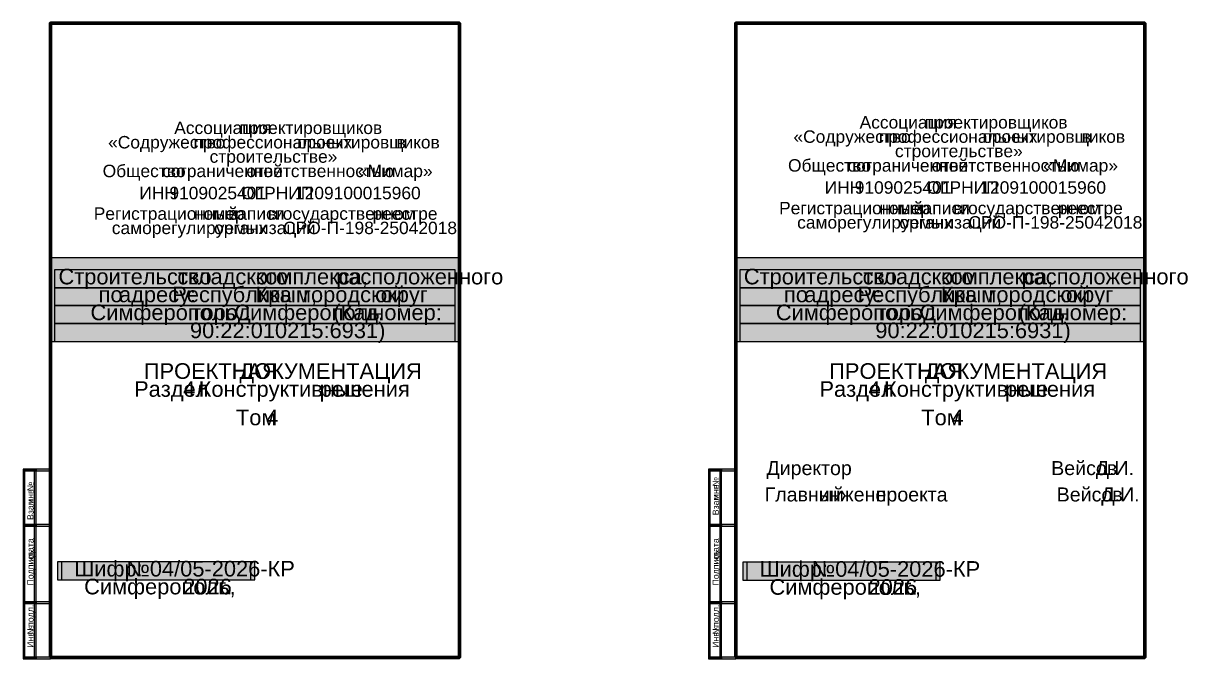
# Model space of a CAD drawing. Extents: x 8 to 21351, y 0 to 420.
# Drawn here: x 8 to 534, y 5 to 292 of the extents above; entities that cross this region are included whole.
import ezdxf

# ---------------------------------------------------------------- set-up
doc = ezdxf.new("R2010")
doc.units = 0
doc.layers.add('TEY_REVIEW_AXIS', color=7, linetype='Continuous')
doc.layers.add('TEY_REVIEW_LEADER', color=7, linetype='Continuous')
doc.styles.add('TEYPDFCAD_TEXT', font='arial.ttf')

msp = doc.modelspace()

# ---------------------------------------------------------------- hatches: boundary and pattern name
at = {"true_color": 0xd9d9d9}
for points in [[(19.98, 148.21), (205.02, 148.21), (205.02, 186.14), (19.98, 186.14)], [(330, 148.21), (515.04, 148.21), (515.04, 186.14), (330, 186.14)], [(21.89, 172.55), (203.12, 172.55), (203.12, 180.68), (21.89, 180.68)], [(331.9, 172.55), (513.13, 172.55), (513.13, 180.68), (331.9, 180.68)], [(21.89, 164.47), (203.12, 164.47), (203.12, 172.55), (21.89, 172.55)], [(331.9, 164.47), (513.13, 164.47), (513.13, 172.55), (331.9, 172.55)], [(21.89, 156.34), (203.12, 156.34), (203.12, 164.47), (21.89, 164.47)], [(331.9, 156.34), (513.13, 156.34), (513.13, 164.47), (331.9, 164.47)], [(21.89, 148.21), (203.12, 148.21), (203.12, 156.34), (21.89, 156.34)], [(331.9, 148.21), (513.13, 148.21), (513.13, 156.34), (331.9, 156.34)]]:
    msp.add_hatch(color=0, dxfattribs=at).paths.add_polyline_path(points)
for points in [[(7.7, 89.66), (8.47, 89.66), (8.47, 90.47), (7.7, 90.47)], [(7.7, 89.7), (8.47, 89.7), (8.47, 90.47), (7.7, 90.47)], [(7.7, 65.45), (8.47, 65.45), (8.47, 89.66), (7.7, 89.66)], [(8.47, 89.7), (12.7, 89.7), (12.7, 90.47), (8.47, 90.47)], [(12.7, 89.7), (13.46, 89.7), (13.46, 90.47), (12.7, 90.47)], [(12.7, 89.66), (13.46, 89.66), (13.46, 89.7), (12.7, 89.7)], [(12.7, 65.45), (13.46, 65.45), (13.46, 89.66), (12.7, 89.66)], [(13.46, 89.7), (20.07, 89.7), (20.07, 90.47), (13.46, 90.47)], [(317.72, 89.66), (318.48, 89.66), (318.48, 90.47), (317.72, 90.47)], [(317.72, 89.7), (318.48, 89.7), (318.48, 90.47), (317.72, 90.47)], [(317.72, 65.45), (318.48, 65.45), (318.48, 89.66), (317.72, 89.66)], [(318.48, 89.7), (322.72, 89.7), (322.72, 90.47), (318.48, 90.47)], [(322.72, 89.7), (323.48, 89.7), (323.48, 90.47), (322.72, 90.47)], [(322.72, 89.66), (323.48, 89.66), (323.48, 89.7), (322.72, 89.7)], [(322.72, 65.45), (323.48, 65.45), (323.48, 89.66), (322.72, 89.66)], [(323.48, 89.7), (330.08, 89.7), (330.08, 90.47), (323.48, 90.47)], [(7.7, 64.64), (8.47, 64.64), (8.47, 65.45), (7.7, 65.45)], [(7.7, 30.44), (8.47, 30.44), (8.47, 64.64), (7.7, 64.64)], [(8.47, 64.69), (12.7, 64.69), (12.7, 65.45), (8.47, 65.45)], [(12.7, 64.64), (13.46, 64.64), (13.46, 65.45), (12.7, 65.45)], [(12.7, 30.44), (13.46, 30.44), (13.46, 64.64), (12.7, 64.64)], [(13.46, 64.69), (20.07, 64.69), (20.07, 65.45), (13.46, 65.45)], [(317.72, 64.64), (318.48, 64.64), (318.48, 65.45), (317.72, 65.45)], [(317.72, 30.44), (318.48, 30.44), (318.48, 64.64), (317.72, 64.64)], [(318.48, 64.69), (322.72, 64.69), (322.72, 65.45), (318.48, 65.45)], [(322.72, 64.64), (323.48, 64.64), (323.48, 65.45), (322.72, 65.45)], [(322.72, 30.44), (323.48, 30.44), (323.48, 64.64), (322.72, 64.64)], [(323.48, 64.69), (330.08, 64.69), (330.08, 65.45), (323.48, 65.45)], [(7.7, 29.63), (8.47, 29.63), (8.47, 30.44), (7.7, 30.44)], [(7.7, 5.42), (8.47, 5.42), (8.47, 29.63), (7.7, 29.63)], [(8.47, 29.68), (12.7, 29.68), (12.7, 30.44), (8.47, 30.44)], [(12.7, 29.63), (13.46, 29.63), (13.46, 30.44), (12.7, 30.44)], [(12.7, 5.42), (13.46, 5.42), (13.46, 29.63), (12.7, 29.63)], [(13.46, 29.68), (20.07, 29.68), (20.07, 30.44), (13.46, 30.44)], [(317.72, 29.63), (318.48, 29.63), (318.48, 30.44), (317.72, 30.44)], [(317.72, 5.42), (318.48, 5.42), (318.48, 29.63), (317.72, 29.63)], [(318.48, 29.68), (322.72, 29.68), (322.72, 30.44), (318.48, 30.44)], [(322.72, 29.63), (323.48, 29.63), (323.48, 30.44), (322.72, 30.44)], [(322.72, 5.42), (323.48, 5.42), (323.48, 29.63), (322.72, 29.63)], [(323.48, 29.68), (330.08, 29.68), (330.08, 30.44), (323.48, 30.44)], [(7.7, 4.66), (8.47, 4.66), (8.47, 5.42), (7.7, 5.42)], [(7.7, 4.66), (8.47, 4.66), (8.47, 5.42), (7.7, 5.42)], [(8.47, 4.66), (12.7, 4.66), (12.7, 5.42), (8.47, 5.42)], [(12.7, 4.66), (13.46, 4.66), (13.46, 5.42), (12.7, 5.42)], [(13.46, 4.66), (20.07, 4.66), (20.07, 5.42), (13.46, 5.42)], [(317.72, 4.66), (318.48, 4.66), (318.48, 5.42), (317.72, 5.42)], [(317.72, 4.66), (318.48, 4.66), (318.48, 5.42), (317.72, 5.42)], [(318.48, 4.66), (322.72, 4.66), (322.72, 5.42), (318.48, 5.42)], [(322.72, 4.66), (323.48, 4.66), (323.48, 5.42), (322.72, 5.42)], [(323.48, 4.66), (330.08, 4.66), (330.08, 5.42), (323.48, 5.42)]]:
    msp.add_hatch(color=7).paths.add_polyline_path(points)
at = {"true_color": 0xffffff}
for points in [[(23.11, 40.34), (112.48, 40.34), (112.48, 48.47), (23.11, 48.47)], [(25.02, 40.34), (110.62, 40.34), (110.62, 48.47), (25.02, 48.47)], [(333.13, 40.22), (422.5, 40.22), (422.5, 48.3), (333.13, 48.3)], [(335.03, 40.22), (420.63, 40.22), (420.63, 48.3), (335.03, 48.3)]]:
    msp.add_hatch(color=0, dxfattribs=at).paths.add_polyline_path(points)

# ---------------------------------------------------------------- linework, layer by layer
at = {"color": 0, "true_color": 0xd9d9d9}
for points in [[(19.98, 148.21), (205.02, 148.21), (205.02, 186.14), (19.98, 186.14)], [(330, 148.21), (515.04, 148.21), (515.04, 186.14), (330, 186.14)], [(21.89, 172.55), (203.12, 172.55), (203.12, 180.68), (21.89, 180.68)], [(331.9, 172.55), (513.13, 172.55), (513.13, 180.68), (331.9, 180.68)], [(21.89, 164.47), (203.12, 164.47), (203.12, 172.55), (21.89, 172.55)], [(331.9, 164.47), (513.13, 164.47), (513.13, 172.55), (331.9, 172.55)], [(21.89, 156.34), (203.12, 156.34), (203.12, 164.47), (21.89, 164.47)], [(331.9, 156.34), (513.13, 156.34), (513.13, 164.47), (331.9, 164.47)], [(21.89, 148.21), (203.12, 148.21), (203.12, 156.34), (21.89, 156.34)], [(331.9, 148.21), (513.13, 148.21), (513.13, 156.34), (331.9, 156.34)]]:
    msp.add_lwpolyline(points, close=True, dxfattribs=at)
at = {"color": 7}
for points in [[(7.7, 89.66), (8.47, 89.66), (8.47, 90.47), (7.7, 90.47)], [(7.7, 89.7), (8.47, 89.7), (8.47, 90.47), (7.7, 90.47)], [(7.7, 65.45), (8.47, 65.45), (8.47, 89.66), (7.7, 89.66)], [(8.47, 89.7), (12.7, 89.7), (12.7, 90.47), (8.47, 90.47)], [(12.7, 89.7), (13.46, 89.7), (13.46, 90.47), (12.7, 90.47)], [(12.7, 89.66), (13.46, 89.66), (13.46, 89.7), (12.7, 89.7)], [(12.7, 65.45), (13.46, 65.45), (13.46, 89.66), (12.7, 89.66)], [(13.46, 89.7), (20.07, 89.7), (20.07, 90.47), (13.46, 90.47)], [(317.72, 89.66), (318.48, 89.66), (318.48, 90.47), (317.72, 90.47)], [(317.72, 89.7), (318.48, 89.7), (318.48, 90.47), (317.72, 90.47)], [(317.72, 65.45), (318.48, 65.45), (318.48, 89.66), (317.72, 89.66)], [(318.48, 89.7), (322.72, 89.7), (322.72, 90.47), (318.48, 90.47)], [(322.72, 89.7), (323.48, 89.7), (323.48, 90.47), (322.72, 90.47)], [(322.72, 89.66), (323.48, 89.66), (323.48, 89.7), (322.72, 89.7)], [(322.72, 65.45), (323.48, 65.45), (323.48, 89.66), (322.72, 89.66)], [(323.48, 89.7), (330.08, 89.7), (330.08, 90.47), (323.48, 90.47)], [(7.7, 64.64), (8.47, 64.64), (8.47, 65.45), (7.7, 65.45)], [(7.7, 30.44), (8.47, 30.44), (8.47, 64.64), (7.7, 64.64)], [(8.47, 64.69), (12.7, 64.69), (12.7, 65.45), (8.47, 65.45)], [(12.7, 64.64), (13.46, 64.64), (13.46, 65.45), (12.7, 65.45)], [(12.7, 30.44), (13.46, 30.44), (13.46, 64.64), (12.7, 64.64)], [(13.46, 64.69), (20.07, 64.69), (20.07, 65.45), (13.46, 65.45)], [(317.72, 64.64), (318.48, 64.64), (318.48, 65.45), (317.72, 65.45)], [(317.72, 30.44), (318.48, 30.44), (318.48, 64.64), (317.72, 64.64)], [(318.48, 64.69), (322.72, 64.69), (322.72, 65.45), (318.48, 65.45)], [(322.72, 64.64), (323.48, 64.64), (323.48, 65.45), (322.72, 65.45)], [(322.72, 30.44), (323.48, 30.44), (323.48, 64.64), (322.72, 64.64)], [(323.48, 64.69), (330.08, 64.69), (330.08, 65.45), (323.48, 65.45)], [(7.7, 29.63), (8.47, 29.63), (8.47, 30.44), (7.7, 30.44)], [(7.7, 5.42), (8.47, 5.42), (8.47, 29.63), (7.7, 29.63)], [(8.47, 29.68), (12.7, 29.68), (12.7, 30.44), (8.47, 30.44)], [(12.7, 29.63), (13.46, 29.63), (13.46, 30.44), (12.7, 30.44)], [(12.7, 5.42), (13.46, 5.42), (13.46, 29.63), (12.7, 29.63)], [(13.46, 29.68), (20.07, 29.68), (20.07, 30.44), (13.46, 30.44)], [(317.72, 29.63), (318.48, 29.63), (318.48, 30.44), (317.72, 30.44)], [(317.72, 5.42), (318.48, 5.42), (318.48, 29.63), (317.72, 29.63)], [(318.48, 29.68), (322.72, 29.68), (322.72, 30.44), (318.48, 30.44)], [(322.72, 29.63), (323.48, 29.63), (323.48, 30.44), (322.72, 30.44)], [(322.72, 5.42), (323.48, 5.42), (323.48, 29.63), (322.72, 29.63)], [(323.48, 29.68), (330.08, 29.68), (330.08, 30.44), (323.48, 30.44)], [(7.7, 4.66), (8.47, 4.66), (8.47, 5.42), (7.7, 5.42)], [(7.7, 4.66), (8.47, 4.66), (8.47, 5.42), (7.7, 5.42)], [(8.47, 4.66), (12.7, 4.66), (12.7, 5.42), (8.47, 5.42)], [(12.7, 4.66), (13.46, 4.66), (13.46, 5.42), (12.7, 5.42)], [(13.46, 4.66), (20.07, 4.66), (20.07, 5.42), (13.46, 5.42)], [(317.72, 4.66), (318.48, 4.66), (318.48, 5.42), (317.72, 5.42)], [(317.72, 4.66), (318.48, 4.66), (318.48, 5.42), (317.72, 5.42)], [(318.48, 4.66), (322.72, 4.66), (322.72, 5.42), (318.48, 5.42)], [(322.72, 4.66), (323.48, 4.66), (323.48, 5.42), (322.72, 5.42)], [(323.48, 4.66), (330.08, 4.66), (330.08, 5.42), (323.48, 5.42)]]:
    msp.add_lwpolyline(points, close=True, dxfattribs=at)
at = {"color": 0, "true_color": 0xffffff}
for points in [[(23.11, 40.34), (112.48, 40.34), (112.48, 48.47), (23.11, 48.47)], [(25.02, 40.34), (110.62, 40.34), (110.62, 48.47), (25.02, 48.47)], [(333.13, 40.22), (422.5, 40.22), (422.5, 48.3), (333.13, 48.3)], [(335.03, 40.22), (420.63, 40.22), (420.63, 48.3), (335.03, 48.3)]]:
    msp.add_lwpolyline(points, close=True, dxfattribs=at)
at = {"layer": 'TEY_REVIEW_AXIS', "lineweight": 80}
for points in [[(20, 5.23), (205, 5.23), (205, 292.23), (20, 292.23)], [(330.02, 5.23), (515.01, 5.23), (515.01, 292.23), (330.02, 292.23)]]:
    msp.add_lwpolyline(points, close=True, dxfattribs=at)

# ---------------------------------------------------------------- texts
at = {"color": 0, "true_color": 0x38383b, "style": 'TEYPDFCAD_TEXT'}
msp.add_text('Ассоциация', height=5.63, rotation=0, dxfattribs=at).set_placement((75.99, 242.11))
for s, height, p in [('Ассоциация', 5.63, (386.01, 244.6)), ('проектировщиков', 5.6303, (415.47, 244.6)), ('проектировщиков', 5.6303, (105.46, 242.11)), ('профессиональных', 5.6303, (394.69, 238.13)), ('проектировщиков', 5.6303, (441.52, 238.13)), ('профессиональных', 5.6303, (84.67, 235.59)), ('проектировщиков', 5.6303, (131.5, 235.59)), ('строительстве»', 5.6303, (91.99, 229.11)), ('строительстве»', 5.6303, (402.01, 231.61)), ('Общество', 5.63, (43.6, 222.59)), ('с', 5.63, (70.53, 222.59)), ('ограниченной', 5.6303, (74.43, 222.59)), ('ответственностью', 5.6303, (108.59, 222.59)), ('«Мимар»', 5.63, (159.02, 222.59)), ('Общество', 5.63, (353.62, 225.09)), ('с', 5.63, (380.55, 225.09)), ('ограниченной', 5.6303, (384.44, 225.09)), ('ответственностью', 5.6303, (418.61, 225.09)), ('«Мимар»', 5.63, (469.04, 225.09)), ('ИНН', 5.63, (60.2, 212.6)), ('9109025401', 5.63, (73.79, 212.6)), ('ОГРНИП', 5.63, (106.27, 212.6)), ('1209100015960', 5.6303, (130.61, 212.6)), ('ИНН', 5.63, (370.21, 215.1)), ('9109025401', 5.63, (383.8, 215.1)), ('ОГРНИП', 5.63, (416.29, 215.1)), ('1209100015960', 5.6303, (440.63, 215.1)), ('Регистрационный', 5.6303, (349.59, 205.79)), ('Регистрационный', 5.6303, (39.58, 203.29)), ('номер', 5.63, (84.92, 203.29)), ('записи', 5.63, (100.89, 203.29)), ('в', 5.63, (118.33, 203.29)), ('государственном', 5.6303, (122.18, 203.29)), ('реестре', 5.63, (165.67, 203.29)), ('номер', 5.63, (394.94, 205.79)), ('записи', 5.63, (410.9, 205.79)), ('в', 5.63, (428.34, 205.79)), ('государственном', 5.6303, (432.2, 205.79)), ('реестре', 5.63, (475.68, 205.79)), ('саморегулируемых', 5.6303, (47.75, 196.82)), ('организаций', 5.6303, (93.98, 196.82)), ('СРО-П-198-25042018', 5.6303, (125.24, 196.82)), ('саморегулируемых', 5.6303, (357.76, 199.31)), ('организаций', 5.6303, (404, 199.31)), ('СРО-П-198-25042018', 5.6303, (435.25, 199.31))]:
    msp.add_text(s, height=height, dxfattribs=at).set_placement(p)
at = {"color": 7, "style": 'TEYPDFCAD_TEXT'}
for s, height, p in [('Строительство', 7.0697, (23.62, 174.07)), ('складского', 7.07, (77.38, 174.07)), ('комплекса,', 7.07, (112.85, 174.07)), ('расположенного', 7.0697, (149.22, 174.07)), ('Строительство', 7.0697, (333.64, 174.07)), ('складского', 7.07, (387.4, 174.07)), ('комплекса,', 7.07, (422.87, 174.07)), ('расположенного', 7.0697, (459.24, 174.07)), ('по', 7.07, (41.78, 165.99)), ('адресу:', 7.07, (51.01, 165.99)), ('Республика', 7.07, (75.1, 165.99)), ('Крым,', 7.07, (112.69, 165.99)), ('городской', 7.07, (134.24, 165.99)), ('округ', 7.07, (166.83, 165.99)), ('по', 7.07, (351.8, 165.99)), ('адресу:', 7.07, (361.03, 165.99)), ('Республика', 7.07, (385.12, 165.99)), ('Крым,', 7.07, (422.71, 165.99)), ('городской', 7.07, (444.26, 165.99)), ('округ', 7.07, (476.85, 165.99)), ('Симферополь,', 7.0697, (38.1, 157.86)), ('город', 7.07, (84.67, 157.86)), ('Симферополь', 7.0697, (103.13, 157.86)), ('(Кад.', 7.07, (147.92, 157.86)), ('номер:', 7.07, (165.57, 157.86)), ('Симферополь,', 7.0697, (348.12, 157.86)), ('город', 7.07, (394.68, 157.86)), ('Симферополь', 7.0697, (413.14, 157.86)), ('(Кад.', 7.07, (457.93, 157.86)), ('номер:', 7.07, (475.59, 157.86)), ('90:22:010215:6931)', 7.0697, (83.1, 149.73)), ('90:22:010215:6931)', 7.0697, (393.12, 149.73)), ('ПРОЕКТНАЯ', 7.07, (62.23, 131.32)), ('ДОКУМЕНТАЦИЯ', 7.0697, (105.45, 131.32)), ('ПРОЕКТНАЯ', 7.07, (372.25, 131.32)), ('ДОКУМЕНТАЦИЯ', 7.0697, (415.47, 131.32)), ('Раздел', 7.07, (57.83, 123.19)), ('4.', 7.07, (79.97, 123.19)), ('Конструктивные', 7.0697, (87.04, 123.19)), ('решения', 7.07, (141.78, 123.19)), ('Раздел', 7.07, (367.85, 123.19)), ('4.', 7.07, (389.99, 123.19)), ('Конструктивные', 7.0697, (397.06, 123.19)), ('решения', 7.07, (451.79, 123.19)), ('Том', 7.07, (103.89, 110.32)), ('4', 7.07, (117.61, 110.32)), ('Том', 7.07, (413.91, 110.32)), ('4', 7.07, (427.63, 110.32)), ('Директор', 6.35, (343.84, 87.76)), ('Вейсов', 6.35, (472.66, 87.76)), ('Д.И.', 6.35, (492.85, 87.76)), ('Главный', 6.35, (343.03, 75.82)), ('инженер', 6.35, (367.54, 75.82)), ('проекта', 6.35, (393.33, 75.82)), ('Вейсов', 6.35, (475.16, 75.82)), ('Шифр:', 7.07, (30.78, 41.87)), ('№04/05-2026-КР', 7.0697, (54.36, 41.87)), ('Шифр:', 7.07, (340.79, 41.74)), ('№04/05-2026-КР', 7.0697, (364.37, 41.74)), ('Симферополь,', 7.0697, (35.22, 33.78)), ('2026', 7.07, (80.05, 33.78)), ('Симферополь,', 7.0697, (345.24, 33.61)), ('2026', 7.07, (390.07, 33.61)), ('г.', 7.07, (405.99, 33.61))]:
    msp.add_text(s, height=height, dxfattribs=at).set_placement(p)
for s, height, p in [('№', 2.84, (12.32, 80.48)), ('№', 2.84, (322.33, 82.64)), ('инв.', 2.836, (12.32, 74.85)), ('Взам.', 2.836, (322.33, 69.6)), ('инв.', 2.836, (322.33, 77)), ('Взам.', 2.836, (12.32, 67.44)), ('дата', 2.836, (12.32, 50.63)), ('дата', 2.836, (322.33, 50.63)), ('Подпись', 2.836, (12.32, 37.8)), ('Подпись', 2.836, (322.33, 37.8)), ('и', 2.84, (12.32, 48.55)), ('и', 2.84, (322.33, 48.55)), ('подл.', 2.836, (12.32, 19.05)), ('подл.', 2.836, (322.33, 19.05)), ('№', 2.84, (12.32, 15.58)), ('№', 2.84, (322.33, 15.58))]:
    msp.add_text(s, height=height, rotation=90, dxfattribs=at).set_placement(p)
at = {"layer": 'TEY_REVIEW_LEADER', "color": 0, "true_color": 0x38383b, "style": 'TEYPDFCAD_TEXT'}
for s, height, p in [('«Содружество', 5.6303, (356.08, 238.13)), ('в', 5.63, (486.52, 238.13)), ('«Содружество', 5.6303, (46.06, 235.59)), ('в', 5.63, (176.51, 235.59))]:
    msp.add_text(s, height=height, dxfattribs=at).set_placement(p)
at = {"layer": 'TEY_REVIEW_LEADER', "color": 7, "style": 'TEYPDFCAD_TEXT'}
for s, height, p in [('Д.И.', 6.35, (495.35, 75.82)), ('г.', 7.07, (95.97, 33.78))]:
    msp.add_text(s, height=height, dxfattribs=at).set_placement(p)
for p in [(12.32, 9.57), (322.33, 9.57)]:
    msp.add_text('Инв.', height=2.836, rotation=90, dxfattribs=at).set_placement(p)

doc.saveas('drawing.dxf')
